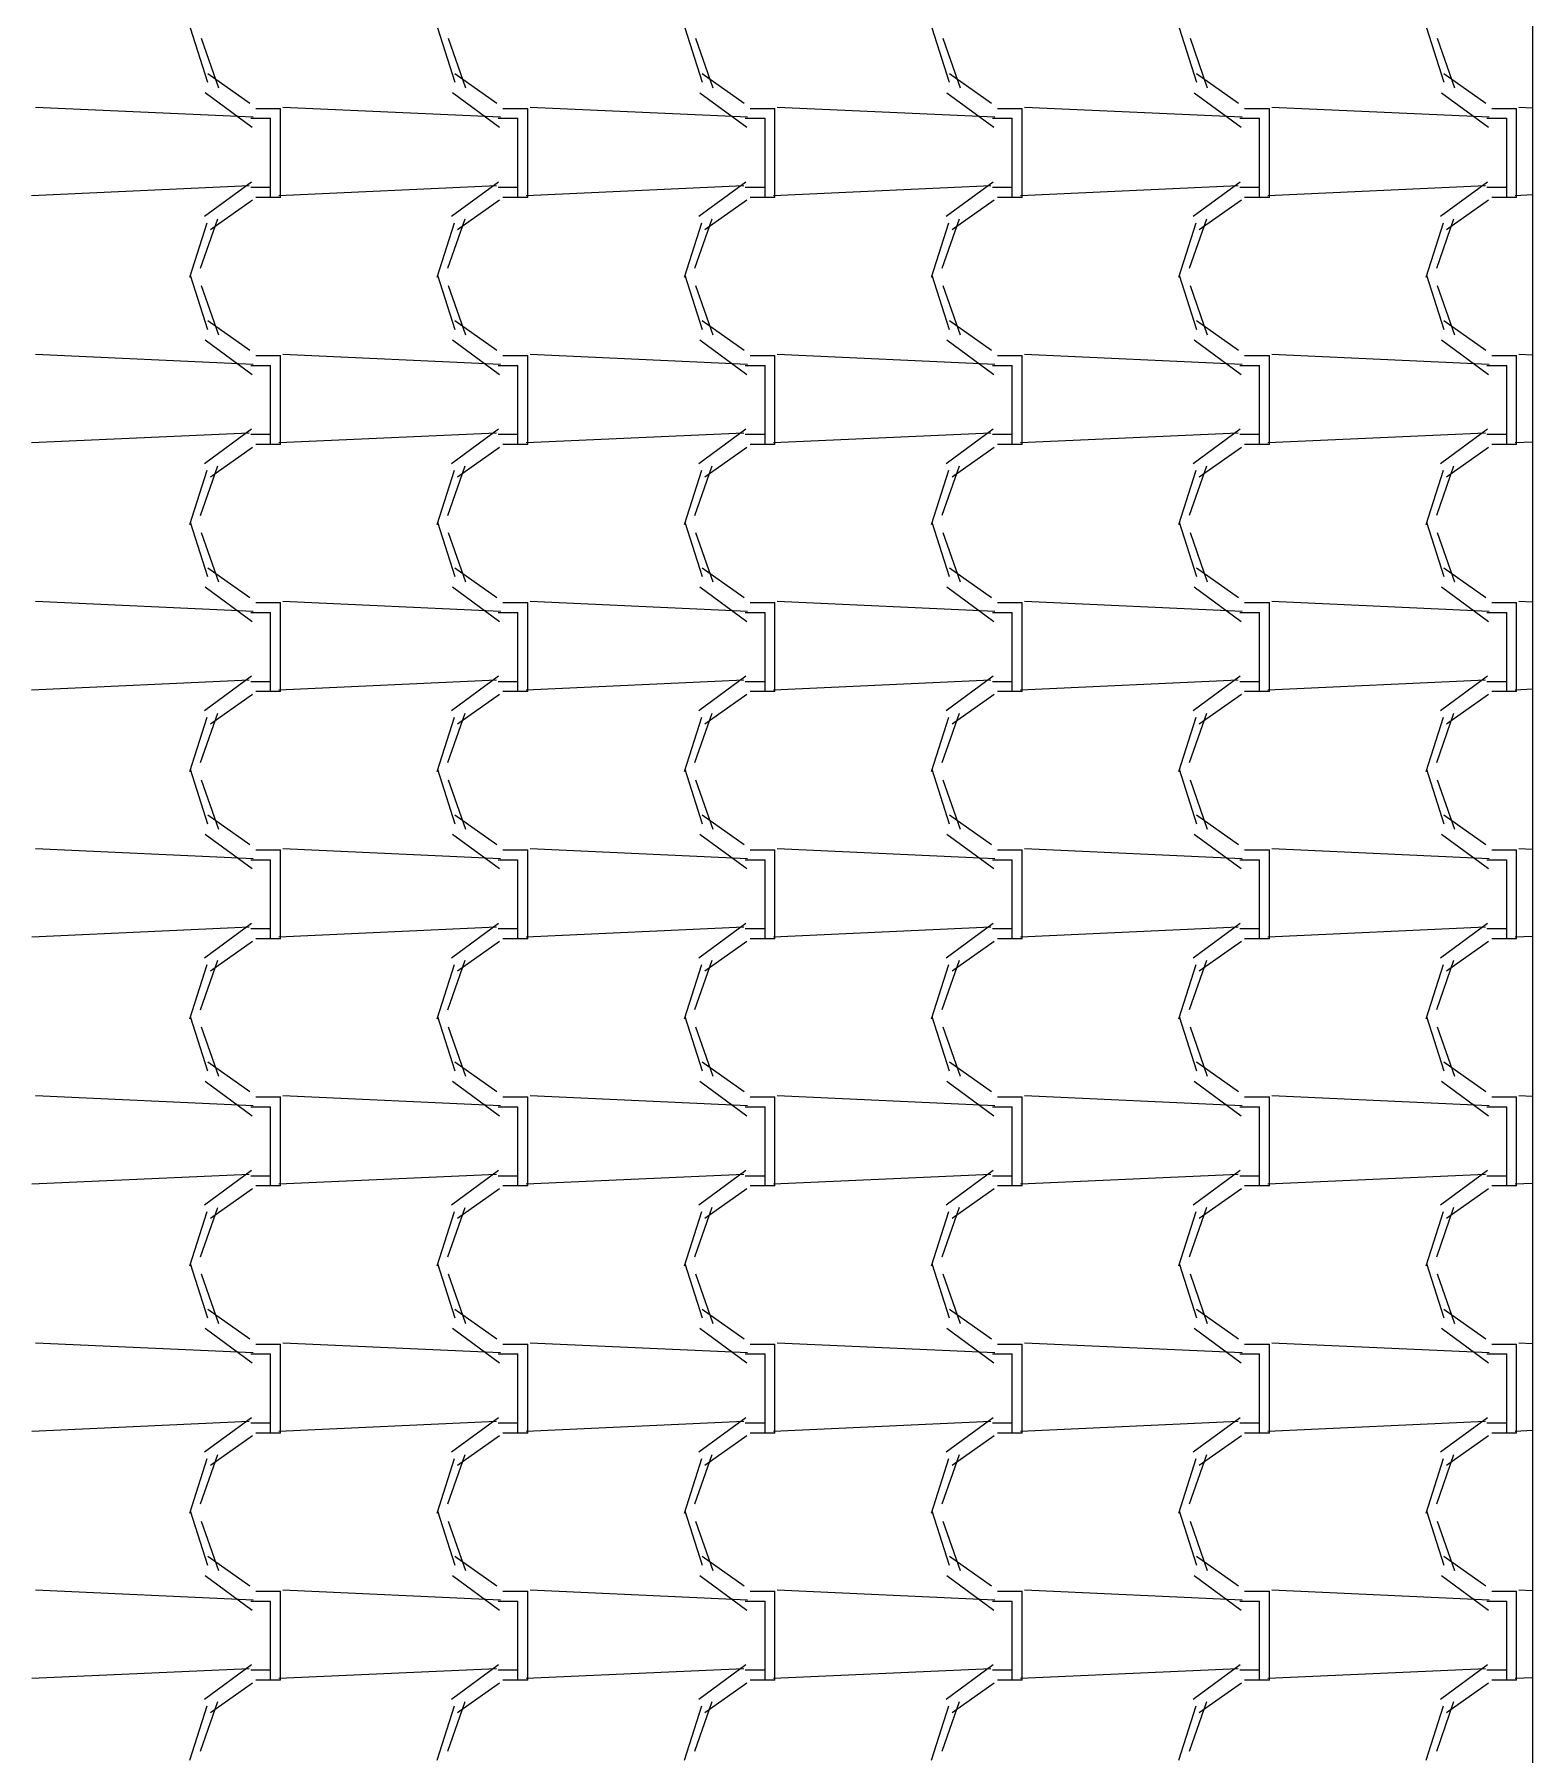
# Model space of a CAD drawing. Header units: millimetres. Extents: x -336 to -33, y -135 to 770.
# Drawn here: x -302.776 to -300.958, y 727.319 to 729.407 of the extents above; entities that cross this region are included whole.
import ezdxf

# ---------------------------------------------------------------- set-up
doc = ezdxf.new("R2010")
doc.units = ezdxf.units.MM
doc.header["$LTSCALE"] = 50
doc.header["$MEASUREMENT"] = 0
doc.layers.add('-HIDRO', color=8, linetype='CONTINUOUS')

msp = doc.modelspace()

# ---------------------------------------------------------------- linework, layer by layer
at = {"layer": '-HIDRO', "linetype": 'Continuous'}
for p, q in [((-300.958, 732.8161), (-300.958, 719.1028)), ((-302.5868, 729.4146), (-302.5658, 729.3486)), ((-302.2868, 729.4146), (-302.2658, 729.3486)), ((-301.9868, 729.4146), (-301.9658, 729.3486)), ((-301.6868, 729.4146), (-301.6658, 729.3486)), ((-301.3868, 729.4146), (-301.3658, 729.3486)), ((-301.0868, 729.4146), (-301.0658, 729.3486)), ((-302.5737, 729.402), (-302.5527, 729.342)), ((-302.2737, 729.402), (-302.2527, 729.342)), ((-301.9737, 729.402), (-301.9527, 729.342)), ((-301.6737, 729.402), (-301.6527, 729.342)), ((-301.3737, 729.402), (-301.3527, 729.342)), ((-301.0737, 729.402), (-301.0527, 729.342)), ((-302.5657, 729.3593), (-302.5147, 729.3233)), ((-302.2657, 729.3593), (-302.2147, 729.3233)), ((-301.9657, 729.3593), (-301.9147, 729.3233)), ((-301.6657, 729.3593), (-301.6147, 729.3233)), ((-301.3657, 729.3593), (-301.3147, 729.3233)), ((-301.0657, 729.3593), (-301.0147, 729.3233)), ((-302.5686, 729.336), (-302.5116, 729.294)), ((-302.2686, 729.336), (-302.2116, 729.294)), ((-301.9686, 729.3359), (-301.9116, 729.2939)), ((-301.6686, 729.3359), (-301.6116, 729.2939)), ((-301.3686, 729.3359), (-301.3116, 729.2939)), ((-301.0686, 729.3359), (-301.0116, 729.2939)), ((-302.5105, 729.3061), (-302.7745, 729.3181)), ((-302.5074, 729.3169), (-302.4774, 729.3169)), ((-302.4774, 729.2209), (-302.4774, 729.3169)), ((-302.2105, 729.3061), (-302.4745, 729.3181)), ((-302.2074, 729.3169), (-302.1774, 729.3169)), ((-302.1774, 729.2209), (-302.1774, 729.3169)), ((-301.9105, 729.3061), (-302.1745, 729.3181)), ((-301.9074, 729.3169), (-301.8774, 729.3169)), ((-301.8774, 729.2209), (-301.8774, 729.3169)), ((-301.6105, 729.3061), (-301.8745, 729.3181)), ((-301.6074, 729.3169), (-301.5774, 729.3169)), ((-301.5774, 729.2209), (-301.5774, 729.3169)), ((-301.3105, 729.3061), (-301.5745, 729.3181)), ((-301.3074, 729.3169), (-301.2774, 729.3169)), ((-301.2774, 729.2209), (-301.2774, 729.3169)), ((-301.0105, 729.3061), (-301.2745, 729.3181)), ((-301.0074, 729.3169), (-300.9774, 729.3169)), ((-300.9774, 729.2209), (-300.9774, 729.3169)), ((-300.958, 729.3173), (-300.9745, 729.3181)), ((-302.5134, 729.3049), (-302.4894, 729.3049)), ((-302.4894, 729.2209), (-302.4894, 729.3049)), ((-302.2134, 729.3049), (-302.1894, 729.3049)), ((-302.1894, 729.2209), (-302.1894, 729.3049)), ((-301.9134, 729.3049), (-301.8894, 729.3049)), ((-301.8894, 729.2209), (-301.8894, 729.3049)), ((-301.6134, 729.3049), (-301.5894, 729.3049)), ((-301.5894, 729.2209), (-301.5894, 729.3049)), ((-301.3134, 729.3049), (-301.2894, 729.3049)), ((-301.2894, 729.2209), (-301.2894, 729.3049)), ((-301.0134, 729.3049), (-300.9894, 729.3049)), ((-300.9894, 729.2209), (-300.9894, 729.3049)), ((-302.5127, 729.2275), (-302.5697, 729.1855)), ((-302.2127, 729.2275), (-302.2697, 729.1855)), ((-301.9127, 729.2275), (-301.9697, 729.1855)), ((-301.6127, 729.2275), (-301.6697, 729.1855)), ((-301.3127, 729.2275), (-301.3697, 729.1855)), ((-301.0127, 729.2275), (-301.0697, 729.1855)), ((-302.5153, 729.2228), (-302.7793, 729.2108)), ((-302.5114, 729.2054), (-302.5624, 729.1694)), ((-302.4894, 729.2209), (-302.5134, 729.2209)), ((-302.4774, 729.2089), (-302.5074, 729.2089)), ((-302.4894, 729.2089), (-302.4894, 729.2209)), ((-302.2153, 729.2228), (-302.4793, 729.2108)), ((-302.4774, 729.2089), (-302.4774, 729.2209)), ((-302.2114, 729.2054), (-302.2624, 729.1694)), ((-302.1894, 729.2209), (-302.2134, 729.2209)), ((-302.1774, 729.2089), (-302.2074, 729.2089)), ((-302.1894, 729.2089), (-302.1894, 729.2209)), ((-301.9153, 729.2228), (-302.1793, 729.2108)), ((-302.1774, 729.2089), (-302.1774, 729.2209)), ((-301.9114, 729.2054), (-301.9624, 729.1694)), ((-301.8894, 729.2209), (-301.9134, 729.2209)), ((-301.8774, 729.2089), (-301.9074, 729.2089)), ((-301.8894, 729.2089), (-301.8894, 729.2209)), ((-301.6153, 729.2228), (-301.8793, 729.2108)), ((-301.8774, 729.2089), (-301.8774, 729.2209)), ((-301.6114, 729.2054), (-301.6624, 729.1694)), ((-301.5894, 729.2209), (-301.6134, 729.2209)), ((-301.5774, 729.2089), (-301.6074, 729.2089)), ((-301.5894, 729.2089), (-301.5894, 729.2209)), ((-301.3153, 729.2228), (-301.5793, 729.2108)), ((-301.5774, 729.2089), (-301.5774, 729.2209)), ((-301.3114, 729.2054), (-301.3624, 729.1694)), ((-301.2894, 729.2209), (-301.3134, 729.2209)), ((-301.2774, 729.2089), (-301.3074, 729.2089)), ((-301.2894, 729.2089), (-301.2894, 729.2209)), ((-301.0153, 729.2228), (-301.2793, 729.2108)), ((-301.2774, 729.2089), (-301.2774, 729.2209)), ((-301.0114, 729.2054), (-301.0624, 729.1694)), ((-300.9894, 729.2209), (-301.0134, 729.2209)), ((-300.9774, 729.2089), (-301.0074, 729.2089)), ((-300.9894, 729.2089), (-300.9894, 729.2209)), ((-300.958, 729.2118), (-300.9793, 729.2108)), ((-300.9774, 729.2089), (-300.9774, 729.2209)), ((-302.5538, 729.1824), (-302.5748, 729.1224)), ((-302.2538, 729.1824), (-302.2748, 729.1224)), ((-301.9538, 729.1824), (-301.9748, 729.1224)), ((-301.6538, 729.1825), (-301.6748, 729.1225)), ((-301.3538, 729.1825), (-301.3748, 729.1225)), ((-301.0538, 729.1825), (-301.0748, 729.1225)), ((-302.5666, 729.1774), (-302.5876, 729.1114)), ((-302.2666, 729.1774), (-302.2876, 729.1114)), ((-301.9666, 729.1774), (-301.9876, 729.1114)), ((-301.6666, 729.1774), (-301.6876, 729.1114)), ((-301.3666, 729.1774), (-301.3876, 729.1114)), ((-301.0665, 729.1774), (-301.0875, 729.1114)), ((-302.5868, 729.1146), (-302.5658, 729.0486)), ((-302.5737, 729.102), (-302.5527, 729.042)), ((-302.2868, 729.1146), (-302.2658, 729.0486)), ((-302.2737, 729.102), (-302.2527, 729.042)), ((-301.9868, 729.1146), (-301.9658, 729.0486)), ((-301.9737, 729.102), (-301.9527, 729.042)), ((-301.6868, 729.1146), (-301.6658, 729.0486)), ((-301.6737, 729.102), (-301.6527, 729.042)), ((-301.3868, 729.1146), (-301.3658, 729.0486)), ((-301.3737, 729.102), (-301.3527, 729.042)), ((-301.0868, 729.1146), (-301.0658, 729.0486)), ((-301.0737, 729.102), (-301.0527, 729.042)), ((-302.5657, 729.0593), (-302.5147, 729.0233)), ((-302.2657, 729.0593), (-302.2147, 729.0233)), ((-301.9657, 729.0593), (-301.9147, 729.0233)), ((-301.6657, 729.0593), (-301.6147, 729.0233)), ((-301.3657, 729.0593), (-301.3147, 729.0233)), ((-301.0657, 729.0593), (-301.0147, 729.0233)), ((-302.5686, 729.036), (-302.5116, 728.994)), ((-302.2686, 729.036), (-302.2116, 728.994)), ((-301.9686, 729.036), (-301.9116, 728.994)), ((-301.6686, 729.036), (-301.6116, 728.994)), ((-301.3686, 729.0359), (-301.3116, 728.9939)), ((-301.0686, 729.0359), (-301.0116, 728.9939)), ((-302.5105, 729.0061), (-302.7745, 729.0181)), ((-302.5074, 729.0169), (-302.4774, 729.0169)), ((-302.4774, 728.9209), (-302.4774, 729.0169)), ((-302.2105, 729.0061), (-302.4745, 729.0181)), ((-302.2074, 729.0169), (-302.1774, 729.0169)), ((-302.1774, 728.9209), (-302.1774, 729.0169)), ((-301.9105, 729.0061), (-302.1745, 729.0181)), ((-301.9074, 729.0169), (-301.8774, 729.0169)), ((-301.8774, 728.9209), (-301.8774, 729.0169)), ((-301.6105, 729.0061), (-301.8745, 729.0181)), ((-301.6074, 729.0169), (-301.5774, 729.0169)), ((-301.5774, 728.9209), (-301.5774, 729.0169)), ((-301.3105, 729.0061), (-301.5745, 729.0181)), ((-301.3074, 729.0169), (-301.2774, 729.0169)), ((-301.2774, 728.9209), (-301.2774, 729.0169)), ((-301.0105, 729.0061), (-301.2745, 729.0181)), ((-301.0074, 729.0169), (-300.9774, 729.0169)), ((-300.9774, 728.9209), (-300.9774, 729.0169)), ((-300.958, 729.0173), (-300.9745, 729.0181)), ((-302.5134, 729.0049), (-302.4894, 729.0049)), ((-302.4894, 728.9209), (-302.4894, 729.0049)), ((-302.2134, 729.0049), (-302.1894, 729.0049)), ((-302.1894, 728.9209), (-302.1894, 729.0049)), ((-301.9134, 729.0049), (-301.8894, 729.0049)), ((-301.8894, 728.9209), (-301.8894, 729.0049)), ((-301.6134, 729.0049), (-301.5894, 729.0049)), ((-301.5894, 728.9209), (-301.5894, 729.0049)), ((-301.3134, 729.0049), (-301.2894, 729.0049)), ((-301.2894, 728.9209), (-301.2894, 729.0049)), ((-301.0134, 729.0049), (-300.9894, 729.0049)), ((-300.9894, 728.9209), (-300.9894, 729.0049)), ((-302.5153, 728.9228), (-302.7793, 728.9108)), ((-302.5127, 728.9275), (-302.5697, 728.8855)), ((-302.4894, 728.9209), (-302.5134, 728.9209)), ((-302.4894, 728.9089), (-302.4894, 728.9209)), ((-302.2153, 728.9228), (-302.4793, 728.9108)), ((-302.4774, 728.9089), (-302.4774, 728.9209)), ((-302.2127, 728.9275), (-302.2697, 728.8855)), ((-302.1894, 728.9209), (-302.2134, 728.9209)), ((-302.1894, 728.9089), (-302.1894, 728.9209)), ((-301.9153, 728.9228), (-302.1793, 728.9108)), ((-302.1774, 728.9089), (-302.1774, 728.9209)), ((-301.9127, 728.9275), (-301.9697, 728.8855)), ((-301.8894, 728.9209), (-301.9134, 728.9209)), ((-301.8894, 728.9089), (-301.8894, 728.9209)), ((-301.6153, 728.9228), (-301.8793, 728.9108)), ((-301.8774, 728.9089), (-301.8774, 728.9209)), ((-301.6127, 728.9275), (-301.6697, 728.8855)), ((-301.5894, 728.9209), (-301.6134, 728.9209)), ((-301.5894, 728.9089), (-301.5894, 728.9209)), ((-301.3153, 728.9228), (-301.5793, 728.9108)), ((-301.5774, 728.9089), (-301.5774, 728.9209)), ((-301.3127, 728.9275), (-301.3697, 728.8855)), ((-301.2894, 728.9209), (-301.3134, 728.9209)), ((-301.2894, 728.9089), (-301.2894, 728.9209)), ((-301.0153, 728.9228), (-301.2793, 728.9108)), ((-301.2774, 728.9089), (-301.2774, 728.9209)), ((-301.0127, 728.9275), (-301.0697, 728.8855)), ((-300.9894, 728.9209), (-301.0134, 728.9209)), ((-300.9894, 728.9089), (-300.9894, 728.9209)), ((-300.958, 728.9118), (-300.9793, 728.9108)), ((-300.9774, 728.9089), (-300.9774, 728.9209)), ((-302.5114, 728.9054), (-302.5624, 728.8694)), ((-302.4774, 728.9089), (-302.5074, 728.9089)), ((-302.2114, 728.9054), (-302.2624, 728.8694)), ((-302.1774, 728.9089), (-302.2074, 728.9089)), ((-301.9114, 728.9054), (-301.9624, 728.8694)), ((-301.8774, 728.9089), (-301.9074, 728.9089)), ((-301.6114, 728.9054), (-301.6624, 728.8694)), ((-301.5774, 728.9089), (-301.6074, 728.9089)), ((-301.3114, 728.9054), (-301.3624, 728.8694)), ((-301.2774, 728.9089), (-301.3074, 728.9089)), ((-301.0114, 728.9054), (-301.0624, 728.8694)), ((-300.9774, 728.9089), (-301.0074, 728.9089)), ((-302.5666, 728.8774), (-302.5876, 728.8114)), ((-302.5538, 728.8824), (-302.5748, 728.8224)), ((-302.2666, 728.8774), (-302.2876, 728.8114)), ((-302.2538, 728.8824), (-302.2748, 728.8224)), ((-301.9666, 728.8774), (-301.9876, 728.8114)), ((-301.9538, 728.8824), (-301.9748, 728.8224)), ((-301.6666, 728.8774), (-301.6876, 728.8114)), ((-301.6538, 728.8825), (-301.6748, 728.8225)), ((-301.3666, 728.8774), (-301.3876, 728.8114)), ((-301.3538, 728.8825), (-301.3748, 728.8225)), ((-301.0665, 728.8774), (-301.0875, 728.8114)), ((-301.0538, 728.8825), (-301.0748, 728.8225)), ((-302.5868, 728.8146), (-302.5658, 728.7486)), ((-302.2868, 728.8146), (-302.2658, 728.7486)), ((-301.9868, 728.8146), (-301.9658, 728.7486)), ((-301.6868, 728.8146), (-301.6658, 728.7486)), ((-301.3868, 728.8146), (-301.3658, 728.7486)), ((-301.0868, 728.8146), (-301.0658, 728.7486)), ((-302.5737, 728.802), (-302.5527, 728.742)), ((-302.2737, 728.802), (-302.2527, 728.742)), ((-301.9737, 728.802), (-301.9527, 728.742)), ((-301.6737, 728.802), (-301.6527, 728.742)), ((-301.3737, 728.802), (-301.3527, 728.742)), ((-301.0737, 728.802), (-301.0527, 728.742)), ((-302.5657, 728.7593), (-302.5147, 728.7233)), ((-302.2657, 728.7593), (-302.2147, 728.7233)), ((-301.9657, 728.7593), (-301.9147, 728.7233)), ((-301.6657, 728.7593), (-301.6147, 728.7233)), ((-301.3657, 728.7593), (-301.3147, 728.7233)), ((-301.0657, 728.7593), (-301.0147, 728.7233)), ((-302.5686, 728.736), (-302.5116, 728.694)), ((-302.2686, 728.736), (-302.2116, 728.694)), ((-301.9686, 728.736), (-301.9116, 728.694)), ((-301.6686, 728.736), (-301.6116, 728.694)), ((-301.3686, 728.736), (-301.3116, 728.694)), ((-301.0686, 728.7359), (-301.0116, 728.6939)), ((-302.5105, 728.7061), (-302.7745, 728.7181)), ((-302.5134, 728.7049), (-302.4894, 728.7049)), ((-302.5074, 728.7169), (-302.4774, 728.7169)), ((-302.4894, 728.6209), (-302.4894, 728.7049)), ((-302.4774, 728.6209), (-302.4774, 728.7169)), ((-302.2105, 728.7061), (-302.4745, 728.7181)), ((-302.2134, 728.7049), (-302.1894, 728.7049)), ((-302.2074, 728.7169), (-302.1774, 728.7169)), ((-302.1894, 728.6209), (-302.1894, 728.7049)), ((-302.1774, 728.6209), (-302.1774, 728.7169)), ((-301.9105, 728.7061), (-302.1745, 728.7181)), ((-301.9134, 728.7049), (-301.8894, 728.7049)), ((-301.9074, 728.7169), (-301.8774, 728.7169)), ((-301.8894, 728.6209), (-301.8894, 728.7049)), ((-301.8774, 728.6209), (-301.8774, 728.7169)), ((-301.6105, 728.7061), (-301.8745, 728.7181)), ((-301.6134, 728.7049), (-301.5894, 728.7049)), ((-301.6074, 728.7169), (-301.5774, 728.7169)), ((-301.5894, 728.6209), (-301.5894, 728.7049)), ((-301.5774, 728.6209), (-301.5774, 728.7169)), ((-301.3105, 728.7061), (-301.5745, 728.7181)), ((-301.3134, 728.7049), (-301.2894, 728.7049)), ((-301.3074, 728.7169), (-301.2774, 728.7169)), ((-301.2894, 728.6209), (-301.2894, 728.7049)), ((-301.2774, 728.6209), (-301.2774, 728.7169)), ((-301.0105, 728.7061), (-301.2745, 728.7181)), ((-301.0134, 728.7049), (-300.9894, 728.7049)), ((-301.0074, 728.7169), (-300.9774, 728.7169)), ((-300.9894, 728.6209), (-300.9894, 728.7049)), ((-300.9774, 728.6209), (-300.9774, 728.7169)), ((-300.958, 728.7173), (-300.9745, 728.7181)), ((-302.5153, 728.6228), (-302.7793, 728.6108)), ((-302.5127, 728.6275), (-302.5697, 728.5855)), ((-302.4894, 728.6209), (-302.5134, 728.6209)), ((-302.4894, 728.6089), (-302.4894, 728.6209)), ((-302.2153, 728.6228), (-302.4793, 728.6108)), ((-302.4774, 728.6089), (-302.4774, 728.6209)), ((-302.2127, 728.6275), (-302.2697, 728.5855)), ((-302.1894, 728.6209), (-302.2134, 728.6209)), ((-302.1894, 728.6089), (-302.1894, 728.6209)), ((-301.9152, 728.6228), (-302.1793, 728.6108)), ((-302.1774, 728.6089), (-302.1774, 728.6209)), ((-301.9127, 728.6275), (-301.9697, 728.5855)), ((-301.8894, 728.6209), (-301.9134, 728.6209)), ((-301.8894, 728.6089), (-301.8894, 728.6209)), ((-301.6152, 728.6228), (-301.8792, 728.6108)), ((-301.8774, 728.6089), (-301.8774, 728.6209)), ((-301.6127, 728.6275), (-301.6697, 728.5855)), ((-301.5894, 728.6209), (-301.6134, 728.6209)), ((-301.5894, 728.6089), (-301.5894, 728.6209)), ((-301.3152, 728.6228), (-301.5792, 728.6108)), ((-301.5774, 728.6089), (-301.5774, 728.6209)), ((-301.3127, 728.6275), (-301.3697, 728.5855)), ((-301.2894, 728.6209), (-301.3134, 728.6209)), ((-301.2894, 728.6089), (-301.2894, 728.6209)), ((-301.0152, 728.6228), (-301.2792, 728.6108)), ((-301.2774, 728.6089), (-301.2774, 728.6209)), ((-301.0127, 728.6275), (-301.0697, 728.5855)), ((-300.9894, 728.6209), (-301.0134, 728.6209)), ((-300.9894, 728.6089), (-300.9894, 728.6209)), ((-300.9774, 728.6089), (-300.9774, 728.6209)), ((-302.5114, 728.6054), (-302.5624, 728.5694)), ((-302.4774, 728.6089), (-302.5074, 728.6089)), ((-302.2114, 728.6054), (-302.2624, 728.5694)), ((-302.1774, 728.6089), (-302.2074, 728.6089)), ((-301.9114, 728.6054), (-301.9624, 728.5694)), ((-301.8774, 728.6089), (-301.9074, 728.6089)), ((-301.6114, 728.6054), (-301.6624, 728.5694)), ((-301.5774, 728.6089), (-301.6074, 728.6089)), ((-301.3114, 728.6054), (-301.3624, 728.5694)), ((-301.2774, 728.6089), (-301.3074, 728.6089)), ((-301.0114, 728.6054), (-301.0624, 728.5694)), ((-300.9774, 728.6089), (-301.0074, 728.6089)), ((-300.958, 728.6118), (-300.9792, 728.6108)), ((-302.5666, 728.5774), (-302.5876, 728.5114)), ((-302.5538, 728.5824), (-302.5748, 728.5224)), ((-302.2666, 728.5774), (-302.2876, 728.5114)), ((-302.2538, 728.5824), (-302.2748, 728.5224)), ((-301.9666, 728.5774), (-301.9876, 728.5114)), ((-301.9538, 728.5824), (-301.9748, 728.5224)), ((-301.6666, 728.5774), (-301.6876, 728.5114)), ((-301.6538, 728.5825), (-301.6748, 728.5225)), ((-301.3666, 728.5774), (-301.3876, 728.5114)), ((-301.3538, 728.5825), (-301.3748, 728.5225)), ((-301.0665, 728.5774), (-301.0875, 728.5114)), ((-301.0538, 728.5825), (-301.0748, 728.5225)), ((-302.5868, 728.5146), (-302.5658, 728.4486)), ((-302.2868, 728.5146), (-302.2658, 728.4486)), ((-301.9868, 728.5146), (-301.9658, 728.4486)), ((-301.6868, 728.5146), (-301.6658, 728.4486)), ((-301.3868, 728.5146), (-301.3658, 728.4486)), ((-301.0868, 728.5146), (-301.0658, 728.4486)), ((-302.5737, 728.502), (-302.5527, 728.442)), ((-302.2737, 728.502), (-302.2527, 728.442)), ((-301.9737, 728.502), (-301.9527, 728.442)), ((-301.6737, 728.502), (-301.6527, 728.442)), ((-301.3737, 728.502), (-301.3527, 728.442)), ((-301.0737, 728.502), (-301.0527, 728.442)), ((-302.5657, 728.4593), (-302.5147, 728.4233)), ((-302.2657, 728.4593), (-302.2147, 728.4233)), ((-301.9657, 728.4593), (-301.9147, 728.4233)), ((-301.6657, 728.4593), (-301.6147, 728.4233)), ((-301.3657, 728.4593), (-301.3147, 728.4233)), ((-301.0657, 728.4593), (-301.0147, 728.4233)), ((-302.5686, 728.436), (-302.5116, 728.394)), ((-302.2686, 728.436), (-302.2116, 728.394)), ((-301.9686, 728.436), (-301.9116, 728.394)), ((-301.6686, 728.436), (-301.6116, 728.394)), ((-301.3686, 728.436), (-301.3116, 728.394)), ((-301.0686, 728.436), (-301.0116, 728.394)), ((-302.5105, 728.4061), (-302.7745, 728.4181)), ((-302.5074, 728.4169), (-302.4774, 728.4169)), ((-302.4774, 728.3209), (-302.4774, 728.4169)), ((-302.2105, 728.4061), (-302.4745, 728.4181)), ((-302.2074, 728.4169), (-302.1774, 728.4169)), ((-302.1774, 728.3209), (-302.1774, 728.4169)), ((-301.9105, 728.4061), (-302.1745, 728.4181)), ((-301.9074, 728.4169), (-301.8774, 728.4169)), ((-301.8774, 728.3209), (-301.8774, 728.4169)), ((-301.6105, 728.4061), (-301.8745, 728.4181)), ((-301.6074, 728.4169), (-301.5774, 728.4169)), ((-301.5774, 728.3209), (-301.5774, 728.4169)), ((-301.3105, 728.4061), (-301.5745, 728.4181)), ((-301.3074, 728.4169), (-301.2774, 728.4169)), ((-301.2774, 728.3209), (-301.2774, 728.4169)), ((-301.0105, 728.4061), (-301.2745, 728.4181)), ((-301.0074, 728.4169), (-300.9774, 728.4169)), ((-300.9774, 728.3209), (-300.9774, 728.4169)), ((-300.958, 728.4173), (-300.9745, 728.4181)), ((-302.5134, 728.4049), (-302.4894, 728.4049)), ((-302.4894, 728.3209), (-302.4894, 728.4049)), ((-302.2134, 728.4049), (-302.1894, 728.4049)), ((-302.1894, 728.3209), (-302.1894, 728.4049)), ((-301.9134, 728.4049), (-301.8894, 728.4049)), ((-301.8894, 728.3209), (-301.8894, 728.4049)), ((-301.6134, 728.4049), (-301.5894, 728.4049)), ((-301.5894, 728.3209), (-301.5894, 728.4049)), ((-301.3134, 728.4049), (-301.2894, 728.4049)), ((-301.2894, 728.3209), (-301.2894, 728.4049)), ((-301.0134, 728.4049), (-300.9894, 728.4049)), ((-300.9894, 728.3209), (-300.9894, 728.4049)), ((-302.5127, 728.3275), (-302.5697, 728.2855)), ((-302.2127, 728.3275), (-302.2697, 728.2855)), ((-301.9127, 728.3275), (-301.9697, 728.2855)), ((-301.6127, 728.3275), (-301.6697, 728.2855)), ((-301.3127, 728.3275), (-301.3697, 728.2855)), ((-301.0127, 728.3275), (-301.0697, 728.2855)), ((-302.5152, 728.3228), (-302.7792, 728.3108)), ((-302.5114, 728.3054), (-302.5624, 728.2694)), ((-302.4894, 728.3209), (-302.5134, 728.3209)), ((-302.4774, 728.3089), (-302.5074, 728.3089)), ((-302.4894, 728.3089), (-302.4894, 728.3209)), ((-302.2152, 728.3228), (-302.4792, 728.3108)), ((-302.4774, 728.3089), (-302.4774, 728.3209)), ((-302.2114, 728.3054), (-302.2624, 728.2694)), ((-302.1894, 728.3209), (-302.2134, 728.3209)), ((-302.1774, 728.3089), (-302.2074, 728.3089)), ((-302.1894, 728.3089), (-302.1894, 728.3209)), ((-301.9152, 728.3228), (-302.1792, 728.3108)), ((-302.1774, 728.3089), (-302.1774, 728.3209)), ((-301.9114, 728.3054), (-301.9624, 728.2694)), ((-301.8894, 728.3209), (-301.9134, 728.3209)), ((-301.8774, 728.3089), (-301.9074, 728.3089)), ((-301.8894, 728.3089), (-301.8894, 728.3209)), ((-301.6152, 728.3228), (-301.8792, 728.3108)), ((-301.8774, 728.3089), (-301.8774, 728.3209)), ((-301.6114, 728.3054), (-301.6624, 728.2694)), ((-301.5894, 728.3209), (-301.6134, 728.3209)), ((-301.5774, 728.3089), (-301.6074, 728.3089)), ((-301.5894, 728.3089), (-301.5894, 728.3209)), ((-301.3152, 728.3228), (-301.5792, 728.3108)), ((-301.5774, 728.3089), (-301.5774, 728.3209)), ((-301.3114, 728.3054), (-301.3624, 728.2694)), ((-301.2894, 728.3209), (-301.3134, 728.3209)), ((-301.2774, 728.3089), (-301.3074, 728.3089)), ((-301.2894, 728.3089), (-301.2894, 728.3209)), ((-301.0152, 728.3228), (-301.2792, 728.3108)), ((-301.2774, 728.3089), (-301.2774, 728.3209)), ((-301.0114, 728.3054), (-301.0624, 728.2694)), ((-300.9894, 728.3209), (-301.0134, 728.3209)), ((-300.9774, 728.3089), (-301.0074, 728.3089)), ((-300.9894, 728.3089), (-300.9894, 728.3209)), ((-300.958, 728.3118), (-300.9792, 728.3108)), ((-300.9774, 728.3089), (-300.9774, 728.3209)), ((-302.5666, 728.2774), (-302.5876, 728.2114)), ((-302.5538, 728.2824), (-302.5748, 728.2224)), ((-302.2666, 728.2774), (-302.2876, 728.2114)), ((-302.2538, 728.2824), (-302.2748, 728.2224)), ((-301.9666, 728.2774), (-301.9876, 728.2114)), ((-301.9538, 728.2825), (-301.9748, 728.2225)), ((-301.6666, 728.2774), (-301.6876, 728.2114)), ((-301.6538, 728.2825), (-301.6748, 728.2225)), ((-301.3666, 728.2774), (-301.3876, 728.2114)), ((-301.3538, 728.2825), (-301.3748, 728.2225)), ((-301.0665, 728.2774), (-301.0875, 728.2114)), ((-301.0538, 728.2825), (-301.0748, 728.2225)), ((-302.5868, 728.2146), (-302.5658, 728.1486)), ((-302.5737, 728.202), (-302.5527, 728.142)), ((-302.2868, 728.2146), (-302.2658, 728.1486)), ((-302.2737, 728.202), (-302.2527, 728.142)), ((-301.9868, 728.2146), (-301.9658, 728.1486)), ((-301.9737, 728.202), (-301.9527, 728.142)), ((-301.6868, 728.2146), (-301.6658, 728.1486)), ((-301.6737, 728.202), (-301.6527, 728.142)), ((-301.3868, 728.2146), (-301.3658, 728.1486)), ((-301.3737, 728.202), (-301.3527, 728.142)), ((-301.0868, 728.2146), (-301.0658, 728.1486)), ((-301.0737, 728.202), (-301.0527, 728.142)), ((-302.5657, 728.1593), (-302.5147, 728.1233)), ((-302.2657, 728.1593), (-302.2147, 728.1233)), ((-301.9657, 728.1593), (-301.9147, 728.1233)), ((-301.6657, 728.1593), (-301.6147, 728.1233)), ((-301.3657, 728.1593), (-301.3147, 728.1233)), ((-301.0657, 728.1593), (-301.0147, 728.1233)), ((-302.5105, 728.1061), (-302.7745, 728.1181)), ((-302.5686, 728.136), (-302.5116, 728.094)), ((-302.5074, 728.1169), (-302.4774, 728.1169)), ((-302.4774, 728.0209), (-302.4774, 728.1169)), ((-302.2105, 728.1061), (-302.4745, 728.1181)), ((-302.2686, 728.136), (-302.2116, 728.094)), ((-302.2074, 728.1169), (-302.1774, 728.1169)), ((-302.1774, 728.0209), (-302.1774, 728.1169)), ((-301.9105, 728.1061), (-302.1745, 728.1181)), ((-301.9686, 728.136), (-301.9116, 728.094)), ((-301.9074, 728.1169), (-301.8774, 728.1169)), ((-301.8774, 728.0209), (-301.8774, 728.1169)), ((-301.6105, 728.1061), (-301.8745, 728.1181)), ((-301.6686, 728.136), (-301.6116, 728.094)), ((-301.6074, 728.1169), (-301.5774, 728.1169)), ((-301.5774, 728.0209), (-301.5774, 728.1169)), ((-301.3105, 728.1061), (-301.5745, 728.1181)), ((-301.3686, 728.136), (-301.3116, 728.094)), ((-301.3074, 728.1169), (-301.2774, 728.1169)), ((-301.2774, 728.0209), (-301.2774, 728.1169)), ((-301.0105, 728.1061), (-301.2745, 728.1181)), ((-301.0686, 728.136), (-301.0116, 728.094)), ((-301.0074, 728.1169), (-300.9774, 728.1169)), ((-300.9774, 728.0209), (-300.9774, 728.1169)), ((-300.958, 728.1173), (-300.9745, 728.1181)), ((-302.5134, 728.1049), (-302.4894, 728.1049)), ((-302.4894, 728.0209), (-302.4894, 728.1049)), ((-302.2134, 728.1049), (-302.1894, 728.1049)), ((-302.1894, 728.0209), (-302.1894, 728.1049)), ((-301.9134, 728.1049), (-301.8894, 728.1049)), ((-301.8894, 728.0209), (-301.8894, 728.1049)), ((-301.6134, 728.1049), (-301.5894, 728.1049)), ((-301.5894, 728.0209), (-301.5894, 728.1049)), ((-301.3134, 728.1049), (-301.2894, 728.1049)), ((-301.2894, 728.0209), (-301.2894, 728.1049)), ((-301.0134, 728.1049), (-300.9894, 728.1049)), ((-300.9894, 728.0209), (-300.9894, 728.1049)), ((-302.5152, 728.0228), (-302.7792, 728.0108)), ((-302.5127, 728.0275), (-302.5697, 727.9855)), ((-302.4894, 728.0209), (-302.5134, 728.0209)), ((-302.4894, 728.0089), (-302.4894, 728.0209)), ((-302.2152, 728.0228), (-302.4792, 728.0108)), ((-302.4774, 728.0089), (-302.4774, 728.0209)), ((-302.2127, 728.0275), (-302.2697, 727.9855)), ((-302.1894, 728.0209), (-302.2134, 728.0209)), ((-302.1894, 728.0089), (-302.1894, 728.0209)), ((-301.9152, 728.0228), (-302.1792, 728.0108)), ((-302.1774, 728.0089), (-302.1774, 728.0209)), ((-301.9127, 728.0275), (-301.9697, 727.9855)), ((-301.8894, 728.0209), (-301.9134, 728.0209)), ((-301.8894, 728.0089), (-301.8894, 728.0209)), ((-301.6152, 728.0228), (-301.8792, 728.0108)), ((-301.8774, 728.0089), (-301.8774, 728.0209)), ((-301.6127, 728.0275), (-301.6697, 727.9855)), ((-301.5894, 728.0209), (-301.6134, 728.0209)), ((-301.5894, 728.0089), (-301.5894, 728.0209)), ((-301.3152, 728.0228), (-301.5792, 728.0108)), ((-301.5774, 728.0089), (-301.5774, 728.0209)), ((-301.3127, 728.0275), (-301.3697, 727.9855)), ((-301.2894, 728.0209), (-301.3134, 728.0209)), ((-301.2894, 728.0089), (-301.2894, 728.0209)), ((-301.0152, 728.0228), (-301.2792, 728.0108)), ((-301.2774, 728.0089), (-301.2774, 728.0209)), ((-301.0127, 728.0275), (-301.0697, 727.9855)), ((-300.9894, 728.0209), (-301.0134, 728.0209)), ((-300.9894, 728.0089), (-300.9894, 728.0209)), ((-300.9774, 728.0089), (-300.9774, 728.0209)), ((-302.5114, 728.0054), (-302.5624, 727.9694)), ((-302.4774, 728.0089), (-302.5074, 728.0089)), ((-302.2114, 728.0054), (-302.2624, 727.9694)), ((-302.1774, 728.0089), (-302.2074, 728.0089)), ((-301.9114, 728.0054), (-301.9624, 727.9694)), ((-301.8774, 728.0089), (-301.9074, 728.0089)), ((-301.6114, 728.0054), (-301.6624, 727.9694)), ((-301.5774, 728.0089), (-301.6074, 728.0089)), ((-301.3114, 728.0054), (-301.3624, 727.9694)), ((-301.2774, 728.0089), (-301.3074, 728.0089)), ((-301.0114, 728.0054), (-301.0624, 727.9694)), ((-300.9774, 728.0089), (-301.0074, 728.0089)), ((-300.958, 728.0118), (-300.9792, 728.0108)), ((-302.5666, 727.9774), (-302.5876, 727.9114)), ((-302.5538, 727.9824), (-302.5748, 727.9224)), ((-302.2666, 727.9774), (-302.2876, 727.9114)), ((-302.2538, 727.9824), (-302.2748, 727.9224)), ((-301.9666, 727.9774), (-301.9876, 727.9114)), ((-301.9538, 727.9825), (-301.9748, 727.9225)), ((-301.6666, 727.9774), (-301.6876, 727.9114)), ((-301.6538, 727.9825), (-301.6748, 727.9225)), ((-301.3666, 727.9774), (-301.3876, 727.9114)), ((-301.3538, 727.9825), (-301.3748, 727.9225)), ((-301.0665, 727.9774), (-301.0875, 727.9114)), ((-301.0538, 727.9825), (-301.0748, 727.9225)), ((-302.5868, 727.9146), (-302.5658, 727.8486)), ((-302.2868, 727.9146), (-302.2658, 727.8486)), ((-301.9868, 727.9146), (-301.9658, 727.8486)), ((-301.6868, 727.9146), (-301.6658, 727.8486)), ((-301.3868, 727.9146), (-301.3658, 727.8486)), ((-301.0868, 727.9146), (-301.0658, 727.8486)), ((-302.5737, 727.902), (-302.5527, 727.842)), ((-302.2737, 727.902), (-302.2527, 727.842)), ((-301.9737, 727.902), (-301.9527, 727.842)), ((-301.6737, 727.902), (-301.6527, 727.842)), ((-301.3737, 727.902), (-301.3527, 727.842)), ((-301.0737, 727.902), (-301.0527, 727.842)), ((-302.5657, 727.8593), (-302.5147, 727.8233)), ((-302.2657, 727.8593), (-302.2147, 727.8233)), ((-301.9657, 727.8593), (-301.9147, 727.8233)), ((-301.6657, 727.8593), (-301.6147, 727.8233)), ((-301.3657, 727.8593), (-301.3147, 727.8233)), ((-301.0657, 727.8593), (-301.0147, 727.8233)), ((-302.5686, 727.836), (-302.5116, 727.794)), ((-302.2686, 727.836), (-302.2116, 727.794)), ((-301.9686, 727.836), (-301.9116, 727.794)), ((-301.6686, 727.836), (-301.6116, 727.794)), ((-301.3686, 727.836), (-301.3116, 727.794)), ((-301.0686, 727.836), (-301.0116, 727.794)), ((-302.5105, 727.8061), (-302.7745, 727.8181)), ((-302.5134, 727.8049), (-302.4894, 727.8049)), ((-302.5074, 727.8169), (-302.4774, 727.8169)), ((-302.4894, 727.7209), (-302.4894, 727.8049)), ((-302.4774, 727.7209), (-302.4774, 727.8169)), ((-302.2105, 727.8061), (-302.4745, 727.8181)), ((-302.2134, 727.8049), (-302.1894, 727.8049)), ((-302.2074, 727.8169), (-302.1774, 727.8169)), ((-302.1894, 727.7209), (-302.1894, 727.8049)), ((-302.1774, 727.7209), (-302.1774, 727.8169)), ((-301.9105, 727.8061), (-302.1745, 727.8181)), ((-301.9134, 727.8049), (-301.8894, 727.8049)), ((-301.9074, 727.8169), (-301.8774, 727.8169)), ((-301.8894, 727.7209), (-301.8894, 727.8049)), ((-301.8774, 727.7209), (-301.8774, 727.8169)), ((-301.6105, 727.8061), (-301.8745, 727.8181)), ((-301.6134, 727.8049), (-301.5894, 727.8049)), ((-301.6074, 727.8169), (-301.5774, 727.8169)), ((-301.5894, 727.7209), (-301.5894, 727.8049)), ((-301.5774, 727.7209), (-301.5774, 727.8169)), ((-301.3105, 727.8061), (-301.5745, 727.8181)), ((-301.3134, 727.8049), (-301.2894, 727.8049)), ((-301.3074, 727.8169), (-301.2774, 727.8169)), ((-301.2894, 727.7209), (-301.2894, 727.8049)), ((-301.2774, 727.7209), (-301.2774, 727.8169)), ((-301.0105, 727.8061), (-301.2745, 727.8181)), ((-301.0134, 727.8049), (-300.9894, 727.8049)), ((-301.0074, 727.8169), (-300.9774, 727.8169)), ((-300.9894, 727.7209), (-300.9894, 727.8049)), ((-300.9774, 727.7209), (-300.9774, 727.8169)), ((-300.958, 727.8173), (-300.9745, 727.8181)), ((-302.5152, 727.7228), (-302.7792, 727.7108)), ((-302.5127, 727.7275), (-302.5697, 727.6855)), ((-302.4894, 727.7209), (-302.5134, 727.7209)), ((-302.4894, 727.7089), (-302.4894, 727.7209)), ((-302.2152, 727.7228), (-302.4792, 727.7108)), ((-302.4774, 727.7089), (-302.4774, 727.7209)), ((-302.2127, 727.7275), (-302.2697, 727.6855)), ((-302.1894, 727.7209), (-302.2134, 727.7209)), ((-302.1894, 727.7089), (-302.1894, 727.7209)), ((-301.9152, 727.7228), (-302.1792, 727.7108)), ((-302.1774, 727.7089), (-302.1774, 727.7209)), ((-301.9127, 727.7275), (-301.9697, 727.6855)), ((-301.8894, 727.7209), (-301.9134, 727.7209)), ((-301.8894, 727.7089), (-301.8894, 727.7209)), ((-301.6152, 727.7228), (-301.8792, 727.7108)), ((-301.8774, 727.7089), (-301.8774, 727.7209)), ((-301.6127, 727.7275), (-301.6697, 727.6855)), ((-301.5894, 727.7209), (-301.6134, 727.7209)), ((-301.5894, 727.7089), (-301.5894, 727.7209)), ((-301.3152, 727.7228), (-301.5792, 727.7108)), ((-301.5774, 727.7089), (-301.5774, 727.7209)), ((-301.3127, 727.7275), (-301.3697, 727.6855)), ((-301.2894, 727.7209), (-301.3134, 727.7209)), ((-301.2894, 727.7089), (-301.2894, 727.7209)), ((-301.0152, 727.7228), (-301.2792, 727.7108)), ((-301.2774, 727.7089), (-301.2774, 727.7209)), ((-301.0127, 727.7275), (-301.0697, 727.6855)), ((-300.9894, 727.7209), (-301.0134, 727.7209)), ((-300.9894, 727.7089), (-300.9894, 727.7209)), ((-300.9774, 727.7089), (-300.9774, 727.7209)), ((-302.5114, 727.7054), (-302.5624, 727.6694)), ((-302.4774, 727.7089), (-302.5074, 727.7089)), ((-302.2114, 727.7054), (-302.2624, 727.6694)), ((-302.1774, 727.7089), (-302.2074, 727.7089)), ((-301.9114, 727.7054), (-301.9624, 727.6694)), ((-301.8774, 727.7089), (-301.9074, 727.7089)), ((-301.6114, 727.7054), (-301.6624, 727.6694)), ((-301.5774, 727.7089), (-301.6074, 727.7089)), ((-301.3114, 727.7054), (-301.3624, 727.6694)), ((-301.2774, 727.7089), (-301.3074, 727.7089)), ((-301.0114, 727.7054), (-301.0624, 727.6694)), ((-300.9774, 727.7089), (-301.0074, 727.7089)), ((-300.958, 727.7118), (-300.9792, 727.7108)), ((-302.5538, 727.6824), (-302.5748, 727.6224)), ((-302.2538, 727.6824), (-302.2748, 727.6224)), ((-301.9538, 727.6825), (-301.9748, 727.6225)), ((-301.6538, 727.6825), (-301.6748, 727.6225)), ((-301.3538, 727.6825), (-301.3748, 727.6225)), ((-301.0538, 727.6825), (-301.0748, 727.6225)), ((-302.5666, 727.6774), (-302.5876, 727.6114)), ((-302.2666, 727.6774), (-302.2876, 727.6114)), ((-301.9666, 727.6774), (-301.9876, 727.6114)), ((-301.6666, 727.6774), (-301.6876, 727.6114)), ((-301.3666, 727.6774), (-301.3876, 727.6114)), ((-301.0665, 727.6774), (-301.0875, 727.6114)), ((-302.5868, 727.6146), (-302.5658, 727.5486)), ((-302.5737, 727.602), (-302.5527, 727.542)), ((-302.2868, 727.6146), (-302.2658, 727.5486)), ((-302.2737, 727.602), (-302.2527, 727.542)), ((-301.9868, 727.6146), (-301.9658, 727.5486)), ((-301.9737, 727.602), (-301.9527, 727.542)), ((-301.6868, 727.6146), (-301.6658, 727.5486)), ((-301.6737, 727.602), (-301.6527, 727.542)), ((-301.3868, 727.6146), (-301.3658, 727.5486)), ((-301.3737, 727.602), (-301.3527, 727.542)), ((-301.0868, 727.6146), (-301.0658, 727.5486)), ((-301.0737, 727.602), (-301.0527, 727.542)), ((-302.5657, 727.5593), (-302.5147, 727.5233)), ((-302.2657, 727.5593), (-302.2147, 727.5233)), ((-301.9657, 727.5593), (-301.9147, 727.5233)), ((-301.6657, 727.5593), (-301.6147, 727.5233)), ((-301.3657, 727.5593), (-301.3147, 727.5233)), ((-301.0657, 727.5593), (-301.0147, 727.5233)), ((-302.5686, 727.536), (-302.5116, 727.494)), ((-302.2686, 727.536), (-302.2116, 727.494)), ((-301.9686, 727.536), (-301.9116, 727.494)), ((-301.6686, 727.536), (-301.6116, 727.494)), ((-301.3686, 727.536), (-301.3116, 727.494)), ((-301.0686, 727.536), (-301.0116, 727.494)), ((-302.5105, 727.5061), (-302.7745, 727.5181)), ((-302.5074, 727.5169), (-302.4774, 727.5169)), ((-302.4774, 727.4209), (-302.4774, 727.5169)), ((-302.2105, 727.5061), (-302.4745, 727.5181)), ((-302.2074, 727.5169), (-302.1774, 727.5169)), ((-302.1774, 727.4209), (-302.1774, 727.5169)), ((-301.9105, 727.5061), (-302.1745, 727.5181)), ((-301.9074, 727.5169), (-301.8774, 727.5169)), ((-301.8774, 727.4209), (-301.8774, 727.5169)), ((-301.6105, 727.5061), (-301.8745, 727.5181)), ((-301.6074, 727.5169), (-301.5774, 727.5169)), ((-301.5774, 727.4209), (-301.5774, 727.5169)), ((-301.3105, 727.5061), (-301.5745, 727.5181)), ((-301.3074, 727.5169), (-301.2774, 727.5169)), ((-301.2774, 727.4209), (-301.2774, 727.5169)), ((-301.0105, 727.5061), (-301.2745, 727.5181)), ((-301.0074, 727.5169), (-300.9774, 727.5169)), ((-300.9774, 727.4209), (-300.9774, 727.5169)), ((-300.958, 727.5173), (-300.9745, 727.5181)), ((-302.5134, 727.5049), (-302.4894, 727.5049)), ((-302.4894, 727.4209), (-302.4894, 727.5049)), ((-302.2134, 727.5049), (-302.1894, 727.5049)), ((-302.1894, 727.4209), (-302.1894, 727.5049)), ((-301.9134, 727.5049), (-301.8894, 727.5049)), ((-301.8894, 727.4209), (-301.8894, 727.5049)), ((-301.6134, 727.5049), (-301.5894, 727.5049)), ((-301.5894, 727.4209), (-301.5894, 727.5049)), ((-301.3134, 727.5049), (-301.2894, 727.5049)), ((-301.2894, 727.4209), (-301.2894, 727.5049)), ((-301.0134, 727.5049), (-300.9894, 727.5049)), ((-300.9894, 727.4209), (-300.9894, 727.5049)), ((-302.5127, 727.4275), (-302.5697, 727.3855)), ((-302.2127, 727.4275), (-302.2697, 727.3855)), ((-301.9127, 727.4275), (-301.9697, 727.3855)), ((-301.6127, 727.4275), (-301.6697, 727.3855)), ((-301.3127, 727.4275), (-301.3697, 727.3855)), ((-301.0127, 727.4275), (-301.0697, 727.3855)), ((-302.5152, 727.4228), (-302.7792, 727.4108)), ((-302.4894, 727.4209), (-302.5134, 727.4209)), ((-302.4774, 727.4089), (-302.5074, 727.4089)), ((-302.4894, 727.4089), (-302.4894, 727.4209)), ((-302.2152, 727.4228), (-302.4792, 727.4108)), ((-302.4774, 727.4089), (-302.4774, 727.4209)), ((-302.1894, 727.4209), (-302.2134, 727.4209)), ((-302.1774, 727.4089), (-302.2074, 727.4089)), ((-302.1894, 727.4089), (-302.1894, 727.4209)), ((-301.9152, 727.4228), (-302.1792, 727.4108)), ((-302.1774, 727.4089), (-302.1774, 727.4209)), ((-301.8894, 727.4209), (-301.9134, 727.4209)), ((-301.8774, 727.4089), (-301.9074, 727.4089)), ((-301.8894, 727.4089), (-301.8894, 727.4209)), ((-301.6152, 727.4228), (-301.8792, 727.4108)), ((-301.8774, 727.4089), (-301.8774, 727.4209)), ((-301.5894, 727.4209), (-301.6134, 727.4209)), ((-301.5774, 727.4089), (-301.6074, 727.4089)), ((-301.5894, 727.4089), (-301.5894, 727.4209)), ((-301.3152, 727.4228), (-301.5792, 727.4108)), ((-301.5774, 727.4089), (-301.5774, 727.4209)), ((-301.2894, 727.4209), (-301.3134, 727.4209)), ((-301.2774, 727.4089), (-301.3074, 727.4089)), ((-301.2894, 727.4089), (-301.2894, 727.4209)), ((-301.0152, 727.4228), (-301.2792, 727.4108)), ((-301.2774, 727.4089), (-301.2774, 727.4209)), ((-300.9894, 727.4209), (-301.0134, 727.4209)), ((-300.9774, 727.4089), (-301.0074, 727.4089)), ((-300.9894, 727.4089), (-300.9894, 727.4209)), ((-300.958, 727.4118), (-300.9792, 727.4108)), ((-300.9774, 727.4089), (-300.9774, 727.4209)), ((-302.5114, 727.4054), (-302.5624, 727.3694)), ((-302.2114, 727.4054), (-302.2624, 727.3694)), ((-301.9114, 727.4054), (-301.9624, 727.3694)), ((-301.6114, 727.4054), (-301.6624, 727.3694)), ((-301.3114, 727.4054), (-301.3624, 727.3694)), ((-301.0115, 727.4054), (-301.0625, 727.3694)), ((-302.5666, 727.3774), (-302.5876, 727.3114)), ((-302.5538, 727.3824), (-302.5748, 727.3224)), ((-302.2666, 727.3774), (-302.2876, 727.3114)), ((-302.2538, 727.3825), (-302.2748, 727.3225)), ((-301.9666, 727.3774), (-301.9876, 727.3114)), ((-301.9538, 727.3825), (-301.9748, 727.3225)), ((-301.6666, 727.3774), (-301.6876, 727.3114)), ((-301.6538, 727.3825), (-301.6748, 727.3225)), ((-301.3666, 727.3774), (-301.3876, 727.3114)), ((-301.3538, 727.3825), (-301.3748, 727.3225)), ((-301.0665, 727.3774), (-301.0875, 727.3114)), ((-301.0538, 727.3825), (-301.0748, 727.3225))]:
    msp.add_line(p, q, dxfattribs=at)

doc.saveas('drawing.dxf')
